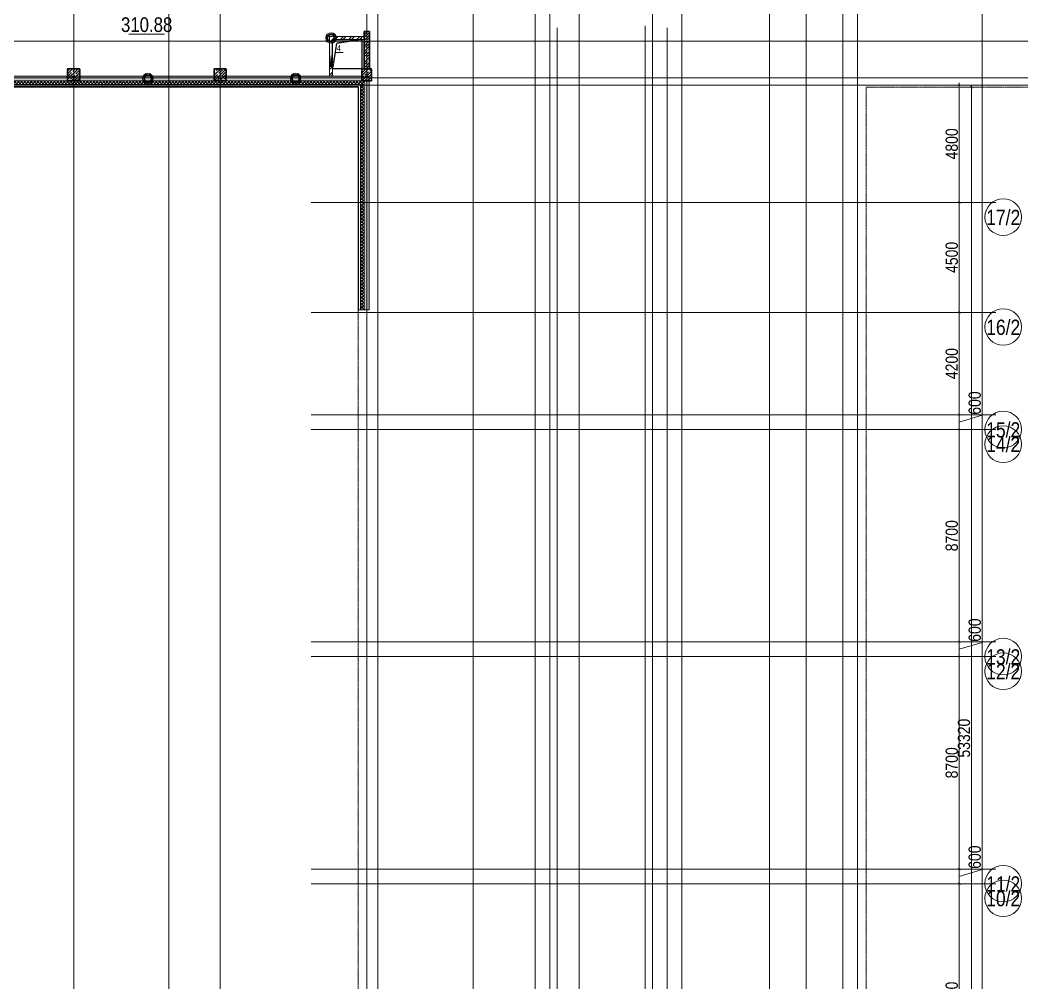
# Model space of a CAD drawing. Header units: millimetres. Extents: x 538266 to 1167394, y 114608 to 637157.
# Drawn here: x 860642 to 901670, y 154046 to 193485 of the extents above; entities that cross this region are included whole.
import ezdxf
from ezdxf.enums import TextEntityAlignment as Align

# ---------------------------------------------------------------- set-up
doc = ezdxf.new("R2010")
doc.units = ezdxf.units.MM
for name, pattern in [('CENTER2', [28.575, 19.05, -3.175, 3.175, -3.175]), ('DASHED', [19.05, 12.7, -6.35]), ('HIDDEN', [9.525, 6.35, -3.175]), ('HIDDEN2', [4.7625, 3.175, -1.5875])]:
    doc.linetypes.add(name, pattern=pattern)
doc.layers.get('Defpoints').update_dxf_attribs({"color": 140})
doc.layers.add('A-AREA', color=7, linetype='Continuous', lineweight=15, true_color=0x7f7f7f)
doc.layers.add('РД_Оси_100', color=7, linetype='Continuous', lineweight=0, true_color=0x525252)
doc.layers.add('АР_Делит', color=120, linetype='Continuous', lineweight=0, plot=False)
for name, color, linetype, lineweight in [('АР_Колонны', 70, 'Continuous', 30), ('АР_Отв. марка', 4, 'Continuous', 9), ('АР_площадь пом', 5, 'Continuous', 5), ('АР_Стены ЖБ', 7, 'Continuous', 35), ('АР_Стены кирпич', 32, 'Continuous', 20), ('АР_Стены ПЕНОблок', 52, 'Continuous', 20), ('АР_Тонкая', 254, 'Continuous', 5), ('АР_Утеплитель', 31, 'Continuous', 0), ('АР_Штриховка', 8, 'Continuous', 0), ('ОВ_Отверстия', 1, 'Continuous', 5), ('РД_Оси_размер', 8, 'Continuous', 0)]:
    doc.layers.add(name, color=color, linetype=linetype, lineweight=lineweight)
doc.styles.add('Arial0', font='arial.ttf')
doc.styles.add('style1', font='ARIALN.TTF')
doc.styles.add('ккк', font='isocpeur.ttf', dxfattribs={"width": 0.85, "oblique": 15})
doc.dimstyles.new('Dim100_ареал', dxfattribs={"dimscale": 100, "dimtxt": 2.5, "dimasz": 1, "dimexe": 1, "dimexo": 1, "dimgap": 0.5, "dimtad": 1, "dimzin": 12, "dimdsep": 46, "dimtxsty": 'style1', "dimblk": 'ARCHTICK', "dimcen": 1, "dimdle": 1, "dimclrd": 256, "dimclre": 256, "dimaunit": 1, "dimadec": 0, "dimazin": 3, "dimtfac": 1, "dimtmove": 1, "dimatfit": 3, "dimldrblk": 'OPEN30', "dimfxl": 4, "dimfxlon": 1, "dimtolj": 1, "dimtzin": 0, "dimlwd": 9, "dimlwe": 9, "dimarcsym": 0})

# ---------------------------------------------------------------- blocks, each defined once
blk = doc.blocks.new('MOK-МаркаПомещения1')
at = {"layer": 'A-AREA', "color": 0}
blk.add_line((-3.65, -1.94), (3.65, -1.94), dxfattribs=at)
at = {"layer": 'A-AREA', "color": 0, "style": 'style1'}
blk.add_attdef('АР-ПОМЕЩЕНИЕ:ПЛОЩАДЬ', text='', height=3, dxfattribs=at).set_placement((0, 0), align=Align.MIDDLE)
at = {"layer": 'Defpoints', "style": 'style1', "flags": 8}
blk.add_attdef('АР-ПОМЕЩЕНИЕ:НАИМЕНОВАНИЕ', text='', height=1, dxfattribs=at).set_placement((0, 2.96), align=Align.MIDDLE)
blk = doc.blocks.new('MOK-МаркаПроема инж.')
blk.add_line((-1.33, -1.75), (1.8, -1.75))
at = {"color": 0, "style": 'Arial0', "width": 0.7}
blk.add_attdef('АР-ПРОЕМ:Коробка', text='', height=2.5, dxfattribs=at).set_placement((0, 0), align=Align.MIDDLE)
blk = doc.blocks.new('2_этаж')
at = {"layer": 'АР_Штриховка', "linetype": 'Continuous', "lineweight": 0, "true_color": 0x000000}
h = blk.add_hatch(dxfattribs=at)
h.set_pattern_fill('ANSI32', color=18, scale=25, style=0)
h.set_pattern_definition([(45, (602274.53, 0), (-168.3798, 168.3798), []), (45, (602386.78, 0), (-168.3798, 168.3798), [])])
h.paths.add_polyline_path([(716954, 191188), (717074, 191188), (717074, 191588), (716954, 191588)], flags=0)
h.paths.add_polyline_path([(716954, 192588), (717074, 192588), (717074, 192688), (716954, 192808)], flags=0)
h = blk.add_hatch(dxfattribs=at)
h.set_pattern_fill('ANSI32', color=18, scale=25, style=0)
h.set_pattern_definition([(45, (602274.53, 0), (-168.3798, 168.3798), []), (45, (602386.78, 0), (-168.3798, 168.3798), [])])
h.paths.add_polyline_path([(716954, 192808), (717074, 192688), (718364, 192688), (718364, 192808)], flags=0)
h = blk.add_hatch(dxfattribs=at)
h.set_pattern_fill('AR-CONC', color=18, style=0)
h.set_pattern_definition([(50, (602274.53, 0), (182.18467, -15.93909), [19.05, -209.55]), (355, (602274.53, 0), (-35.24342, 191.05685), [15.24, -167.64058]), (100.451445, (602289.71, -1.33), (146.94125, 175.11775), [16.19001, -178.09024]), (46.1842, (602274.53, 50.8), (271.07904, -42.04233), [28.575, -314.325]), (96.63556, (602297.12, 47.3), (237.40413, 247.42612), [24.28502, -267.1356]), (351.18415, (602274.53, 50.8), (237.40413, 247.42612), [22.85997, -251.45973]), (21, (602299.93, 38.1), (151.61439, -102.2652), [19.05, -209.55]), (326, (602299.93, 38.1), (61.80203, 184.18797), [15.24, -167.64]), (71.451445, (602312.56, 29.58), (213.41642, 81.92277), [16.19001, -178.08994]), (37.5, (602274.53, 0), (3.088603, 84.555039), [0, -165.608, 0, -170.18, 0, -168.275]), (7.5, (602274.53, 0), (66.819663, 100.180575), [0, -97.028, 0, -161.798, 0, -64.135]), (327.5, (602217.89, 0), (135.590595, -5.728744), [0, -63.5, 0, -198.12, 0, -262.89]), (317.5, (602192.49, 0), (148.12918, 25.42649), [0, -82.55, 0, -131.572, 0, -186.69])])
h.paths.add_polyline_path([(718374, 190988), (718574, 191188), (692874, 191188), (693074, 190988)], flags=0)
h = blk.add_hatch(dxfattribs=at)
h.set_pattern_fill('ANSI37', color=18, scale=30, style=0)
h.set_pattern_definition([(45, (602274.53, 0), (-67.35192, 67.35192), []), (135, (602274.53, 0), (-67.35192, -67.35192), [])])
h.paths.add_polyline_path([(718224, 190838), (718374, 190988), (693074, 190988), (693224, 190838)], flags=0)
h = blk.add_hatch(dxfattribs=at)
h.set_pattern_fill('ANSI37', color=18, scale=30, style=0)
h.set_pattern_definition([(45, (602274.53, -6e-11), (-67.35192, 67.35192), []), (135, (602274.53, -6e-11), (-67.35192, -67.35192), [])])
h.paths.add_polyline_path([(718224, 181613), (718374, 181613), (718374, 190988), (718224, 190838)], flags=0)
h = blk.add_hatch(dxfattribs=at)
h.set_pattern_fill('AR-CONC', color=18, style=0)
h.set_pattern_definition([(50, (602274.53, -6e-11), (182.18467, -15.93909), [19.05, -209.55]), (355, (602274.53, -6e-11), (-35.24342, 191.05685), [15.24, -167.64058]), (100.451445, (602289.71, -1.33), (146.94125, 175.11775), [16.19001, -178.09024]), (46.1842, (602274.53, 50.8), (271.07904, -42.04233), [28.575, -314.325]), (96.63556, (602297.12, 47.3), (237.40413, 247.42612), [24.28502, -267.1356]), (351.18415, (602274.53, 50.8), (237.40413, 247.42612), [22.85997, -251.45973]), (21, (602299.93, 38.1), (151.61439, -102.2652), [19.05, -209.55]), (326, (602299.93, 38.1), (61.80203, 184.18797), [15.24, -167.64]), (71.451445, (602312.56, 29.58), (213.41642, 81.92277), [16.19001, -178.08994]), (37.5, (602274.53, -6e-11), (3.088603, 84.555039), [0, -165.608, 0, -170.18, 0, -168.275]), (7.5, (602274.53, -6e-11), (66.819663, 100.180575), [0, -97.028, 0, -161.798, 0, -64.135]), (327.5, (602217.89, -6e-11), (135.590595, -5.728744), [0, -63.5, 0, -198.12, 0, -262.89]), (317.5, (602192.49, -6e-11), (148.12918, 25.42649), [0, -82.55, 0, -131.572, 0, -186.69])])
h.paths.add_polyline_path([(718374, 181613), (718574, 181613), (718574, 191188), (718374, 190988)], flags=0)
h = blk.add_hatch(dxfattribs=at)
h.set_pattern_fill('_U', color=18, style=0, pattern_type=0)
h.set_pattern_definition([(360, (602274.5291, 0), (0, 1), [])])
h.paths.add_polyline_path([(718119, 190733), (718144, 190758), (693304, 190758), (693329, 190733)], flags=0)
h = blk.add_hatch(dxfattribs=at)
h.set_pattern_fill('_U', color=18, style=0, pattern_type=0)
h.set_pattern_definition([(2e-15, (602274.5291, -6e-11), (-3e-16, 1), [])])
h.paths.add_polyline_path([(718119, 181613), (718144, 181613), (718144, 190758), (718119, 190733)], flags=0)
at = {"layer": 'ОВ_Отверстия', "linetype": 'Continuous', "lineweight": 5, "true_color": 0x000000}
for points in [[(716954, 192588), (716954, 191588), (717014, 192088)], [(716954, 191588), (717074, 191588), (717014, 192088)]]:
    blk.add_hatch(color=18, dxfattribs=at).paths.add_polyline_path(points, flags=0)
at = {"color": 18, "linetype": 'HIDDEN', "ltscale": 0.07, "true_color": 0x000000}
for p, q in [((717074, 192688), (718274, 192688)), ((717074, 191488), (717074, 192688)), ((717074, 192688), (718274, 192688)), ((717074, 191488), (717074, 192688)), ((717237, 192527), (717074, 191488)), ((717237, 192527), (717074, 191488)), ((718274, 192688), (717237, 192527)), ((718274, 192688), (717237, 192527)), ((718274, 192688), (718274, 191488)), ((718274, 192688), (718274, 191488)), ((718274, 191488), (717074, 191488)), ((718274, 191488), (717074, 191488))]:
    blk.add_line(p, q, dxfattribs=at)
at = {"layer": 'АР_Делит', "color": 18, "true_color": 0x000000}
for centre, radius in [((717014, 192748), 216), ((717014, 192748), 173), ((717014, 192748), 136), ((709515, 191092), 216), ((709515, 191092), 173), ((709515, 191092), 136), ((715565, 191092), 216), ((715565, 191092), 173), ((715565, 191092), 136)]:
    blk.add_circle(centre, radius, dxfattribs=at)
at = {"layer": 'АР_Колонны', "color": 18, "linetype": 'HIDDEN2', "lineweight": 25, "true_color": 0x000000}
for p, q in [((706224, 191488), (706724, 191488)), ((706224, 190988), (706224, 191488)), ((706724, 191488), (706724, 190988)), ((712224, 191488), (712724, 191488)), ((712224, 190988), (712224, 191488)), ((712724, 191488), (712724, 190988)), ((718274, 191488), (718674, 191488)), ((718274, 190988), (718274, 191488)), ((718674, 191488), (718674, 190988)), ((706724, 190988), (706224, 190988)), ((712724, 190988), (712224, 190988)), ((718674, 190988), (718274, 190988))]:
    blk.add_line(p, q, dxfattribs=at)
at = {"layer": 'АР_Колонны', "color": 18, "linetype": 'Continuous', "lineweight": 15, "true_color": 0x000000}
for p, q in [((706724, 191488), (706224, 191488)), ((706224, 191488), (706224, 190988)), ((706724, 191488), (706224, 191488)), ((706224, 191488), (706224, 190988)), ((706724, 190988), (706724, 191488)), ((706724, 190988), (706724, 191488)), ((712724, 191488), (712224, 191488)), ((712224, 191488), (712224, 190988)), ((712724, 191488), (712224, 191488)), ((712224, 191488), (712224, 190988)), ((712724, 190988), (712724, 191488)), ((712724, 190988), (712724, 191488)), ((718674, 191488), (718274, 191488)), ((718274, 191488), (718274, 190988)), ((718674, 191488), (718274, 191488)), ((718274, 191488), (718274, 190988)), ((718674, 190988), (718674, 191488)), ((718674, 190988), (718674, 191488)), ((706224, 190988), (706724, 190988)), ((706224, 190988), (706724, 190988)), ((712224, 190988), (712724, 190988)), ((712224, 190988), (712724, 190988)), ((718274, 190988), (718674, 190988)), ((718274, 190988), (718674, 190988))]:
    blk.add_line(p, q, dxfattribs=at)
at = {"layer": 'АР_Стены ЖБ', "color": 18, "linetype": 'Continuous', "lineweight": 35, "true_color": 0x000000}
for p, q in [((718584, 193013), (718364, 193013)), ((718364, 193013), (718364, 191488)), ((718584, 191488), (718584, 193013)), ((718364, 191488), (718584, 191488))]:
    blk.add_line(p, q, dxfattribs=at)
at = {"layer": 'АР_Стены ЖБ', "color": 18, "linetype": 'Continuous', "lineweight": 30, "true_color": 0x000000}
for p, q in [((706724, 191488), (706224, 191488)), ((706224, 191488), (706224, 190988)), ((706724, 190988), (706724, 191488)), ((712724, 191488), (712224, 191488)), ((712224, 191488), (712224, 190988)), ((712724, 190988), (712724, 191488)), ((718674, 191488), (718274, 191488)), ((718274, 191488), (718274, 190988)), ((718674, 190988), (718674, 191488)), ((706224, 190988), (706724, 190988)), ((712224, 190988), (712724, 190988)), ((718274, 190988), (718674, 190988))]:
    blk.add_line(p, q, dxfattribs=at)
at = {"layer": 'АР_Стены кирпич', "color": 18, "linetype": 'Continuous', "lineweight": 20, "true_color": 0x000000}
for p, q in [((716954, 192808), (716954, 192588)), ((718364, 192808), (716954, 192808)), ((716954, 192588), (717074, 192588)), ((717074, 192588), (717074, 192688)), ((717074, 192688), (718364, 192688)), ((718364, 192688), (718364, 192808)), ((717074, 191588), (716954, 191588)), ((716954, 191588), (716954, 191188)), ((717074, 191188), (717074, 191588)), ((716954, 191188), (717074, 191188))]:
    blk.add_line(p, q, dxfattribs=at)
at = {"layer": 'АР_Стены кирпич', "color": 18, "linetype": 'Continuous', "lineweight": 0, "true_color": 0x000000}
for p, q in [((716954, 192588), (716954, 191588)), ((717074, 191588), (717074, 192588))]:
    blk.add_line(p, q, dxfattribs=at)
at = {"layer": 'АР_Стены ПЕНОблок', "color": 18, "linetype": 'Continuous', "lineweight": 20, "true_color": 0x000000}
for p, q in [((718574, 191188), (692874, 191188)), ((693074, 190988), (718374, 190988)), ((718374, 190988), (718374, 181613)), ((718574, 181613), (718574, 191188)), ((718374, 181613), (718574, 181613))]:
    blk.add_line(p, q, dxfattribs=at)
at = {"layer": 'АР_Тонкая', "color": 18, "linetype": 'Continuous', "lineweight": 5, "true_color": 0x000000}
for p, q in [((718224, 190838), (693224, 190838)), ((718224, 181613), (718224, 190838)), ((693304, 190758), (718144, 190758)), ((718144, 190758), (693304, 190758)), ((693329, 190733), (718119, 190733)), ((718119, 190733), (718119, 181613)), ((718144, 190758), (718144, 181613)), ((718144, 181613), (718144, 190758)), ((718119, 181613), (718144, 181613)), ((718144, 181613), (718224, 181613))]:
    blk.add_line(p, q, dxfattribs=at)
at = {"layer": 'АР_Утеплитель', "color": 18, "linetype": 'Continuous', "lineweight": 0, "true_color": 0x000000}
for p, q in [((718374, 190988), (693074, 190988)), ((693224, 190838), (718224, 190838)), ((718224, 190838), (718224, 181613)), ((718374, 181613), (718374, 190988)), ((718224, 181613), (718374, 181613))]:
    blk.add_line(p, q, dxfattribs=at)
at = {"layer": 'АР_Штриховка', "color": 18, "linetype": 'Continuous', "lineweight": 5, "true_color": 0x000000}
for p, q in [((718364, 192870), (718507, 193013)), ((718364, 192982), (718394, 193013)), ((718364, 192646), (718584, 192866)), ((718400, 192795), (718541, 192935)), ((718569, 192963), (718569, 192963)), ((718364, 192421), (718584, 192641)), ((718364, 192533), (718457, 192626)), ((718372, 192767), (718372, 192767)), ((718429, 192374), (718569, 192514)), ((718485, 192655), (718485, 192655)), ((718513, 192683), (718584, 192753)), ((718364, 192197), (718584, 192417)), ((718364, 192309), (718372, 192318)), ((718364, 192084), (718485, 192206)), ((718364, 191972), (718584, 192192)), ((718400, 192346), (718400, 192346)), ((718457, 191953), (718584, 192080)), ((718513, 192234), (718513, 192234)), ((718541, 192262), (718584, 192304)), ((718364, 191748), (718584, 191968)), ((718364, 191860), (718400, 191897)), ((718364, 191523), (718584, 191743)), ((718372, 191644), (718513, 191785)), ((718429, 191925), (718429, 191925)), ((718485, 191532), (718584, 191631)), ((718541, 191813), (718541, 191813)), ((718569, 191841), (718584, 191855)), ((706224, 191282), (706430, 191488)), ((706224, 191058), (706654, 191488)), ((706224, 191394), (706277, 191448)), ((706249, 191195), (706389, 191336)), ((706305, 191476), (706305, 191476)), ((706361, 191083), (706502, 191223)), ((706379, 190988), (706724, 191333)), ((706417, 191364), (706417, 191364)), ((706446, 191392), (706542, 191488)), ((706530, 191251), (706530, 191251)), ((706558, 191279), (706698, 191420)), ((706670, 191167), (706724, 191221)), ((712224, 191445), (712267, 191488)), ((712224, 191220), (712491, 191488)), ((712224, 190996), (712716, 191488)), ((712224, 191333), (712255, 191364)), ((712227, 191111), (712367, 191251)), ((712283, 191392), (712283, 191392)), ((712311, 191420), (712379, 191488)), ((712395, 191279), (712395, 191279)), ((712423, 191308), (712563, 191448)), ((712440, 190988), (712724, 191271)), ((712535, 191195), (712676, 191336)), ((712591, 191476), (712591, 191476)), ((712704, 191364), (712704, 191364)), ((718274, 191433), (718329, 191488)), ((718274, 191209), (718553, 191488)), ((718278, 190988), (718674, 191384)), ((718288, 191336), (718429, 191476)), ((718372, 191195), (718372, 191195)), ((718400, 191223), (718541, 191364)), ((718457, 191504), (718457, 191504)), ((718513, 191111), (718653, 191251)), ((718553, 191488), (718584, 191519)), ((718569, 191392), (718569, 191392)), ((718597, 191420), (718665, 191488)), ((706267, 190988), (706305, 191027)), ((706333, 191055), (706333, 191055)), ((706491, 190988), (706614, 191111)), ((706603, 190988), (706724, 191109)), ((706642, 191139), (706642, 191139)), ((706716, 190988), (706724, 190996)), ((712339, 190999), (712479, 191139)), ((712507, 191167), (712507, 191167)), ((712553, 190988), (712591, 191027)), ((712619, 191055), (712619, 191055)), ((712647, 191083), (712724, 191159)), ((712665, 190988), (712724, 191047)), ((718274, 191096), (718344, 191167)), ((718390, 190988), (718457, 191055)), ((718485, 191083), (718485, 191083)), ((718502, 190988), (718674, 191160)), ((718625, 190999), (718674, 191047))]:
    blk.add_line(p, q, dxfattribs=at)
at = {"layer": 'ОВ_Отверстия', "color": 18, "linetype": 'Continuous', "lineweight": 9, "true_color": 0x000000}
for p, q in [((716954, 191588), (716954, 192588)), ((716954, 192588), (717074, 192588)), ((717074, 191588), (717074, 192588)), ((716954, 191588), (717074, 191588))]:
    blk.add_line(p, q, dxfattribs=at)
at = {"layer": 'АР_Отв. марка', "color": 18, "linetype": 'Continuous', "lineweight": 15, "true_color": 0x000000, "xscale": 100, "yscale": 100, "zscale": 100}
blk.add_blockref('MOK-МаркаПроема инж.', (717334, 192332, -120), dxfattribs=at).add_auto_attribs({'АР-ПРОЕМ:Коробка': '4'})
at = {"layer": 'АР_площадь пом', "color": 18, "linetype": 'Continuous', "lineweight": 15, "true_color": 0x000000}
ref = blk.add_blockref('MOK-МаркаПомещения1', (709463, 193295), dxfattribs=dict(at, xscale=200, yscale=200, zscale=100))
ref.add_attrib('АР-ПОМЕЩЕНИЕ:НАИМЕНОВАНИЕ', 'Мнргофункциональное многосветное пространство с функцией актового зала на 250 мест с эстрадой в уровне пола', dxfattribs={"layer": 'Defpoints', "height": 200, "style": 'style1'}).set_placement((709463, 193886), align=Align.MIDDLE)
ref.add_attrib('АР-ПОМЕЩЕНИЕ:ПЛОЩАДЬ', '310.88', dxfattribs={"layer": 'A-AREA', "color": 0, "height": 600, "style": 'style1'}).set_placement((709463, 193295), align=Align.MIDDLE)
at = {"layer": 'Defpoints', "color": 18, "true_color": 0x000000, "style": 'style1'}
for p in [(677971, 219836), (678101, 211681)]:
    blk.add_attdef('АР-ПОМЕЩЕНИЕ:НАИМЕНОВАНИЕ', text='', height=100, dxfattribs=at).set_placement(p, align=Align.MIDDLE)
blk = doc.blocks.new('A-iden')
at = {"linetype": 'Continuous', "lineweight": 5}
blk.add_circle((0, -4), 3, dxfattribs=at)
at = {"color": 0, "linetype": 'Continuous', "lineweight": 20, "style": 'ккк', "width": 0.85}
blk.add_attdef('ID', text='', height=8, dxfattribs=at).set_placement((0.31, -3.85), align=Align.MIDDLE_CENTER)
blk = doc.blocks.new('_ArchTick')
at = {"color": 0, "linetype": 'ByBlock', "const_width": 0.15}
blk.add_lwpolyline([(-0.5, -0.5), (0.5, 0.5)], dxfattribs=at)
blk = doc.blocks.new('*D886')
at = {"layer": 'Defpoints', "color": 0, "transparency": 16777216}
for p in [(68364, 68320), (70364, 68320), (68364, 15000)]:
    blk.add_point(p, dxfattribs=at)
at = {"layer": 'РД_Оси_размер', "lineweight": 9, "transparency": 16777216}
for p, q in [((69964, 68320), (70464, 68320)), ((70364, 14900), (70364, 68420)), ((69964, 15000), (70464, 15000))]:
    blk.add_line(p, q, dxfattribs=at)
at = {"layer": 'РД_Оси_размер', "lineweight": 9, "transparency": 16777216, "xscale": 100, "yscale": 100, "zscale": 100}
for p, rotation in [((70364, 68320), 90), ((70364, 15000), 270)]:
    blk.add_blockref('_ArchTick', p, dxfattribs=dict(at, rotation=rotation))
at = {"layer": 'РД_Оси_размер', "color": 0, "transparency": 16777216, "insert": (70059, 41660), "char_height": 500, "attachment_point": 5, "rotation": 90, "style": 'style1'}
blk.add_mtext('\\A1;53320', dxfattribs=at)
blk = doc.blocks.new('_Open30')
at = {"color": 0, "linetype": 'ByBlock', "lineweight": -2}
for p, q in [((-1, 0.27), (0, 0)), ((0, 0), (-1, -0.27)), ((0, 0), (-1, 0))]:
    blk.add_line(p, q, dxfattribs=at)
blk = doc.blocks.new('*D835')
at = {"layer": 'Defpoints', "color": 0, "transparency": 16777216}
for p in [(68364, 68400), (68364, 63600), (69864, 63600)]:
    blk.add_point(p, dxfattribs=at)
at = {"layer": 'РД_Оси_размер', "lineweight": 9, "transparency": 16777216}
for p, q in [((69464, 68400), (69964, 68400)), ((69864, 68500), (69864, 63500)), ((69464, 63600), (69964, 63600))]:
    blk.add_line(p, q, dxfattribs=at)
at = {"layer": 'РД_Оси_размер', "lineweight": 9, "transparency": 16777216, "xscale": 100, "yscale": 100, "zscale": 100}
for p, rotation in [((69864, 68400), 90), ((69864, 63600), 270)]:
    blk.add_blockref('_ArchTick', p, dxfattribs=dict(at, rotation=rotation))
at = {"layer": 'РД_Оси_размер', "color": 0, "transparency": 16777216, "insert": (69559, 66000), "char_height": 500, "attachment_point": 5, "rotation": 90, "style": 'style1'}
blk.add_mtext('\\A1;4800', dxfattribs=at)
blk = doc.blocks.new('*D836')
at = {"layer": 'Defpoints', "color": 0, "transparency": 16777216}
for p in [(68364, 63600), (68364, 59100), (69864, 59100)]:
    blk.add_point(p, dxfattribs=at)
at = {"layer": 'РД_Оси_размер', "lineweight": 9, "transparency": 16777216}
for p, q in [((69464, 63600), (69964, 63600)), ((69864, 63700), (69864, 59000)), ((69464, 59100), (69964, 59100))]:
    blk.add_line(p, q, dxfattribs=at)
at = {"layer": 'РД_Оси_размер', "lineweight": 9, "transparency": 16777216, "xscale": 100, "yscale": 100, "zscale": 100}
for p, rotation in [((69864, 63600), 90), ((69864, 59100), 270)]:
    blk.add_blockref('_ArchTick', p, dxfattribs=dict(at, rotation=rotation))
at = {"layer": 'РД_Оси_размер', "color": 0, "transparency": 16777216, "insert": (69559, 61350), "char_height": 500, "attachment_point": 5, "rotation": 90, "style": 'style1'}
blk.add_mtext('\\A1;4500', dxfattribs=at)
blk = doc.blocks.new('*D837')
at = {"layer": 'Defpoints', "color": 0, "transparency": 16777216}
for p in [(68364, 59100), (68364, 54900), (69864, 54900)]:
    blk.add_point(p, dxfattribs=at)
at = {"layer": 'РД_Оси_размер', "lineweight": 9, "transparency": 16777216}
for p, q in [((69464, 59100), (69964, 59100)), ((69864, 59200), (69864, 54800)), ((69464, 54900), (69964, 54900))]:
    blk.add_line(p, q, dxfattribs=at)
at = {"layer": 'РД_Оси_размер', "lineweight": 9, "transparency": 16777216, "xscale": 100, "yscale": 100, "zscale": 100}
for p, rotation in [((69864, 59100), 90), ((69864, 54900), 270)]:
    blk.add_blockref('_ArchTick', p, dxfattribs=dict(at, rotation=rotation))
at = {"layer": 'РД_Оси_размер', "color": 0, "transparency": 16777216, "insert": (69559, 57000), "char_height": 500, "attachment_point": 5, "rotation": 90, "style": 'style1'}
blk.add_mtext('\\A1;4200', dxfattribs=at)
blk = doc.blocks.new('*D838')
at = {"layer": 'Defpoints', "color": 0, "transparency": 16777216}
for p in [(68364, 54900), (68364, 54300), (69864, 54300)]:
    blk.add_point(p, dxfattribs=at)
at = {"layer": 'РД_Оси_размер', "lineweight": 9, "transparency": 16777216}
for p, q in [((70805, 54882), (70805, 55889)), ((69864, 55000), (69864, 54200)), ((69464, 54900), (69964, 54900)), ((69864, 54600), (70805, 54882)), ((69464, 54300), (69964, 54300))]:
    blk.add_line(p, q, dxfattribs=at)
at = {"layer": 'РД_Оси_размер', "lineweight": 9, "transparency": 16777216, "xscale": 100, "yscale": 100, "zscale": 100}
for p, rotation in [((69864, 54900), 90), ((69864, 54300), 270)]:
    blk.add_blockref('_ArchTick', p, dxfattribs=dict(at, rotation=rotation))
at = {"layer": 'РД_Оси_размер', "color": 0, "transparency": 16777216, "insert": (70500, 55386), "char_height": 500, "attachment_point": 5, "rotation": 90, "style": 'style1'}
blk.add_mtext('\\A1;600', dxfattribs=at)
blk = doc.blocks.new('*D839')
at = {"layer": 'Defpoints', "color": 0, "transparency": 16777216}
for p in [(68364, 54300), (68364, 45600), (69864, 45600)]:
    blk.add_point(p, dxfattribs=at)
at = {"layer": 'РД_Оси_размер', "lineweight": 9, "transparency": 16777216}
for p, q in [((69464, 54300), (69964, 54300)), ((69864, 54400), (69864, 45500)), ((69464, 45600), (69964, 45600))]:
    blk.add_line(p, q, dxfattribs=at)
at = {"layer": 'РД_Оси_размер', "lineweight": 9, "transparency": 16777216, "xscale": 100, "yscale": 100, "zscale": 100}
for p, rotation in [((69864, 54300), 90), ((69864, 45600), 270)]:
    blk.add_blockref('_ArchTick', p, dxfattribs=dict(at, rotation=rotation))
at = {"layer": 'РД_Оси_размер', "color": 0, "transparency": 16777216, "insert": (69559, 49950), "char_height": 500, "attachment_point": 5, "rotation": 90, "style": 'style1'}
blk.add_mtext('\\A1;8700', dxfattribs=at)
blk = doc.blocks.new('*D840')
at = {"layer": 'Defpoints', "color": 0, "transparency": 16777216}
for p in [(68364, 45600), (68364, 45000), (69864, 45000)]:
    blk.add_point(p, dxfattribs=at)
at = {"layer": 'РД_Оси_размер', "lineweight": 9, "transparency": 16777216}
for p, q in [((70805, 45582), (70805, 46589)), ((69464, 45600), (69964, 45600)), ((69864, 45700), (69864, 44900)), ((69864, 45300), (70805, 45582)), ((69464, 45000), (69964, 45000))]:
    blk.add_line(p, q, dxfattribs=at)
at = {"layer": 'РД_Оси_размер', "lineweight": 9, "transparency": 16777216, "xscale": 100, "yscale": 100, "zscale": 100}
for p, rotation in [((69864, 45600), 90), ((69864, 45000), 270)]:
    blk.add_blockref('_ArchTick', p, dxfattribs=dict(at, rotation=rotation))
at = {"layer": 'РД_Оси_размер', "color": 0, "transparency": 16777216, "insert": (70500, 46086), "char_height": 500, "attachment_point": 5, "rotation": 90, "style": 'style1'}
blk.add_mtext('\\A1;600', dxfattribs=at)
blk = doc.blocks.new('*D841')
at = {"layer": 'Defpoints', "color": 0, "transparency": 16777216}
for p in [(68364, 45000), (68364, 36300), (69864, 36300)]:
    blk.add_point(p, dxfattribs=at)
at = {"layer": 'РД_Оси_размер', "lineweight": 9, "transparency": 16777216}
for p, q in [((69464, 45000), (69964, 45000)), ((69864, 45100), (69864, 36200)), ((69464, 36300), (69964, 36300))]:
    blk.add_line(p, q, dxfattribs=at)
at = {"layer": 'РД_Оси_размер', "lineweight": 9, "transparency": 16777216, "xscale": 100, "yscale": 100, "zscale": 100}
for p, rotation in [((69864, 45000), 90), ((69864, 36300), 270)]:
    blk.add_blockref('_ArchTick', p, dxfattribs=dict(at, rotation=rotation))
at = {"layer": 'РД_Оси_размер', "color": 0, "transparency": 16777216, "insert": (69559, 40650), "char_height": 500, "attachment_point": 5, "rotation": 90, "style": 'style1'}
blk.add_mtext('\\A1;8700', dxfattribs=at)
blk = doc.blocks.new('*D842')
at = {"layer": 'Defpoints', "color": 0, "transparency": 16777216}
for p in [(68364, 36300), (68364, 35700), (69864, 35700)]:
    blk.add_point(p, dxfattribs=at)
at = {"layer": 'РД_Оси_размер', "lineweight": 9, "transparency": 16777216}
for p, q in [((70805, 36282), (70805, 37289)), ((69464, 36300), (69964, 36300)), ((69864, 36400), (69864, 35600)), ((69864, 36000), (70805, 36282)), ((69464, 35700), (69964, 35700))]:
    blk.add_line(p, q, dxfattribs=at)
at = {"layer": 'РД_Оси_размер', "lineweight": 9, "transparency": 16777216, "xscale": 100, "yscale": 100, "zscale": 100}
for p, rotation in [((69864, 36300), 90), ((69864, 35700), 270)]:
    blk.add_blockref('_ArchTick', p, dxfattribs=dict(at, rotation=rotation))
at = {"layer": 'РД_Оси_размер', "color": 0, "transparency": 16777216, "insert": (70500, 36786), "char_height": 500, "attachment_point": 5, "rotation": 90, "style": 'style1'}
blk.add_mtext('\\A1;600', dxfattribs=at)
blk = doc.blocks.new('*D843')
at = {"layer": 'Defpoints', "color": 0, "transparency": 16777216}
for p in [(68364, 35700), (68364, 26400), (69864, 26400)]:
    blk.add_point(p, dxfattribs=at)
at = {"layer": 'РД_Оси_размер', "lineweight": 9, "transparency": 16777216}
for p, q in [((69464, 35700), (69964, 35700)), ((69864, 35800), (69864, 26300)), ((69464, 26400), (69964, 26400))]:
    blk.add_line(p, q, dxfattribs=at)
at = {"layer": 'РД_Оси_размер', "lineweight": 9, "transparency": 16777216, "xscale": 100, "yscale": 100, "zscale": 100}
for p, rotation in [((69864, 35700), 90), ((69864, 26400), 270)]:
    blk.add_blockref('_ArchTick', p, dxfattribs=dict(at, rotation=rotation))
at = {"layer": 'РД_Оси_размер', "color": 0, "transparency": 16777216, "insert": (69559, 31050), "char_height": 500, "attachment_point": 5, "rotation": 90, "style": 'style1'}
blk.add_mtext('\\A1;9300', dxfattribs=at)
blk = doc.blocks.new('СОШ_2200_АР_ОСИ_М100_28.05.24')
at = {"layer": 'АР_Делит', "color": 251, "linetype": 'DASHED', "true_color": 0x636466}
blk.add_lwpolyline([(114955, 135155), (114955, -355), (93595.036, -355), (93595.036, 13855), (94145, 13855), (94145, 68320), (66055, 68320), (66055, 13857.73), (83455, 13857.73), (83455, -355), (45245, -355), (45245, 13145), (44695, 13145), (44695, 26755), (45245, 26755), (45245, 68320), (20455, 68320), (20455, 26755), (27955, 26755), (27955, 13145), (-355, 13145), (-355, 100855)], dxfattribs=at)
at = {"layer": 'РД_Оси_100', "color": 251, "linetype": 'CENTER2', "true_color": 0x636466}
for p, q in [((37500, -6155), (37500, 139938.679)), ((39600, -6155), (39600, 139938.679)), ((49960, -6155), (49960, 139938.679)), ((63600, -6155), (63600, 139938.679)), ((65100, -6155), (65100, 139938.679)), ((70800, -6155), (70800, 90900)), ((62100, -6155), (62100, 73302.739)), ((43327.994, 63600), (71363.995, 63600)), ((43327.994, 59100), (69455, 59100)), ((43327.994, 59100), (71363.995, 59100))]:
    blk.add_line(p, q, dxfattribs=at)
for points in [[(33600, 139938.679), (33600, -6155)], [(45530, 139938.679), (45600, 139538.679), (45600, -6163.457)], [(46060, -6163.105), (46060, 139538.679), (46130, 139938.679)], [(52500, 139938.679), (52500, -5755), (52358.276, -6155)], [(53100, 139938.679), (53100, -5755), (52949.266, -6155)], [(54300, 139938.679), (54300, -6155)], [(57300, 139938.679), (57300, -6155)], [(58500, 139938.679), (58500, -6155)], [(65700, -6155), (65700, 139938.679)], [(53400, 70753.904), (53400, -5755), (53550, -6155)], [(57000, 70839.76), (57000, -5755), (56700, -6155)], [(57900, 70753.904), (57900, -6155)], [(119910, 70200), (-5954.958, 70200)], [(95715.503, 68700), (-5454.958, 68700), (-5954.958, 68850)], [(78274.959, 68400), (-5454.958, 68400), (-5954.958, 68250)], [(43327.994, 54900), (71363.995, 54900)], [(43327.994, 54300), (71363.995, 54300)], [(43327.994, 45600), (71363.995, 45600)], [(43327.994, 45000), (71363.995, 45000)], [(43327.994, 36300), (71363.995, 36300)], [(43327.994, 35700), (71363.995, 35700)]]:
    blk.add_lwpolyline(points, dxfattribs=at)
at = {"layer": 'РД_Оси_100', "color": 251, "true_color": 0x636466}
ref = blk.add_blockref('A-iden', (71663.995, 64000), dxfattribs=dict(at, xscale=250, yscale=250, zscale=250))
ref.add_attrib('ID', '17/2', dxfattribs={"layer": '0', "linetype": 'Continuous', "height": 625, "style": 'style1'}).set_placement((71663.995, 63000), align=Align.MIDDLE)
ref = blk.add_blockref('A-iden', (71663.995, 59500), dxfattribs=dict(at, xscale=250, yscale=250, zscale=250))
ref.add_attrib('ID', '16/2', dxfattribs={"layer": '0', "linetype": 'Continuous', "height": 625, "style": 'style1'}).set_placement((71663.995, 58500), align=Align.MIDDLE)
ref = blk.add_blockref('A-iden', (71663.995, 55300), dxfattribs=dict(at, xscale=250, yscale=250, zscale=250))
ref.add_attrib('ID', '15/2', dxfattribs={"layer": '0', "linetype": 'Continuous', "height": 625, "style": 'style1'}).set_placement((71663.995, 54300), align=Align.MIDDLE)
ref = blk.add_blockref('A-iden', (71663.995, 54700), dxfattribs=dict(at, xscale=250, yscale=250, zscale=250))
ref.add_attrib('ID', '14/2', dxfattribs={"layer": '0', "linetype": 'Continuous', "height": 625, "style": 'style1'}).set_placement((71663.995, 53700), align=Align.MIDDLE)
ref = blk.add_blockref('A-iden', (71663.995, 46000), dxfattribs=dict(at, xscale=250, yscale=250, zscale=250))
ref.add_attrib('ID', '13/2', dxfattribs={"layer": '0', "linetype": 'Continuous', "height": 625, "style": 'style1'}).set_placement((71663.995, 45000), align=Align.MIDDLE)
ref = blk.add_blockref('A-iden', (71663.995, 45400), dxfattribs=dict(at, xscale=250, yscale=250, zscale=250))
ref.add_attrib('ID', '12/2', dxfattribs={"layer": '0', "linetype": 'Continuous', "height": 625, "style": 'style1'}).set_placement((71663.995, 44400), align=Align.MIDDLE)
ref = blk.add_blockref('A-iden', (71663.995, 36700), dxfattribs=dict(at, xscale=250, yscale=250, zscale=250))
ref.add_attrib('ID', '11/2', dxfattribs={"layer": '0', "linetype": 'Continuous', "height": 625, "style": 'style1'}).set_placement((71663.995, 35700), align=Align.MIDDLE)
ref = blk.add_blockref('A-iden', (71663.995, 36100), dxfattribs=dict(at, xscale=250, yscale=250, zscale=250))
ref.add_attrib('ID', '10/2', dxfattribs={"layer": '0', "linetype": 'Continuous', "height": 625, "style": 'style1'}).set_placement((71663.995, 35100), align=Align.MIDDLE)
at = {"layer": 'РД_Оси_размер', "color": 251, "true_color": 0x636466}
for base, p1, p2, picture, middle in [((69863.995, 63600), (68363.995, 68400), (68363.995, 63600), '*D835', (69558.709, 66000)), ((70363.995, 68320), (68363.995, 15000), (68363.995, 68320), '*D886', (70058.709, 41660)), ((69863.995, 59100), (68363.995, 63600), (68363.995, 59100), '*D836', (69558.709, 61350)), ((69863.995, 54900), (68363.995, 59100), (68363.995, 54900), '*D837', (69558.709, 57000)), ((69863.995, 54300), (68363.995, 54900), (68363.995, 54300), '*D838', (70499.568, 54932.258)), ((69863.995, 45600), (68363.995, 54300), (68363.995, 45600), '*D839', (69558.709, 49950)), ((69863.995, 45000), (68363.995, 45600), (68363.995, 45000), '*D840', (70499.568, 45632.258)), ((69863.995, 36300), (68363.995, 45000), (68363.995, 36300), '*D841', (69558.709, 40650)), ((69863.995, 35700), (68363.995, 36300), (68363.995, 35700), '*D842', (70499.568, 36332.258)), ((69863.995, 26400), (68363.995, 35700), (68363.995, 26400), '*D843', (69558.709, 31050))]:
    dim = blk.add_linear_dim(base=base, p1=p1, p2=p2, angle=90, dimstyle='Dim100_ареал', override={"dimtxt": 5}, dxfattribs=at)
    dim.commit()
    dim.dimension.update_dxf_attribs({"geometry": picture, "text_midpoint": middle})

msp = doc.modelspace()

# ---------------------------------------------------------------- block references
msp.add_blockref('2_этаж', (156364, 0))
at = {"layer": 'РД_Оси_100'}
msp.add_blockref('СОШ_2200_АР_ОСИ_М100_28.05.24', (829238, 122413), dxfattribs=at)

doc.saveas('drawing.dxf')
